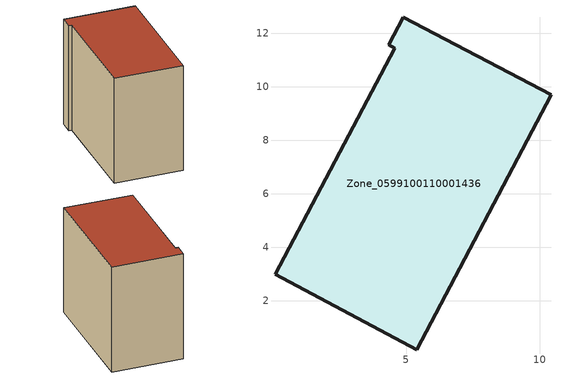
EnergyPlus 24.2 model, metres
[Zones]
Zone_0599100110001436
 floor ground (C_G): 10.41,9.7 5.4,0.15 0.1,2.97 4.58,11.43 4.35,11.55 4.9,12.6 z0
 wall outside (C_F): 4.9,12.6 4.35,11.55 4.58,11.43 0.1,2.97 5.4,0.15 10.41,9.7 4.9,12.6 z0:9.66
 roof outside (C_R): 5.4,0.15 10.41,9.7 4.9,12.6 4.35,11.55 4.58,11.43 0.1,2.97 z9.66
[BUILDING]
Pand.0599100110001436: North Axis=0; Terrain=City; Loads Convergence Tolerance Value=0.04; Temperature Convergence Tolerance Value=0.4; Solar Distribution=FullExterior; Maximum Number of Warmup Days=25; Minimum Number of Warmup Days=1
[Site:Location]
Rotterdam.The.Hague.AP_ZH_NLD Design_Conditions: Latitude=51.96; Longitude=4.45; Time Zone=1; Elevation=-4.5
[SITE:GROUNDTEMPERATURE:BUILDINGSURFACE]
18, 18, 18, 18, 18, 18, 18, 18, 18, 18, 18, 18
[MATERIAL] Thermal Absorptance=0.9; Solar Absorptance=0.7; Visible Absorptance=0.7
Name | Roughness | Thickness | Conductivity | Density | Specific Heat
G.TI.2015-2018 | MediumSmooth | 0.15 | 0.0428571 | 540 | 1210
F.TI.2015-2018 | Rough | 0.3 | 0.0666667 | 1920 | 840
R.TI.2015-2018 | MediumRough | 0.2 | 0.0333333 | 1500 | 1000
[CONSTRUCTION]
C_G: G.TI.2015-2018
C_F: F.TI.2015-2018
C_R: R.TI.2015-2018
[ZONE]
Zone_0599100110001436: Type=1; Multiplier=1; Ceiling Height=Autocalculate; Volume=Autocalculate; Floor Area=autocalculate; Part of Total Floor Area=Yes
[ZONEINFILTRATION:DESIGNFLOWRATE]
Infil_Zone_0599100110001436: Zone or ZoneList or Space or SpaceList=Zone_0599100110001436; Schedule=AlwaysOn; Design Flow Rate Calculation Method=Flow/Area; Flow Rate per Floor Area=0.0015; Constant Term Coefficient=1; Temperature Term Coefficient=0; Velocity Term Coefficient=0; Velocity Squared Term Coefficient=0
[HVACTEMPLATE:ZONE:IDEALLOADSAIRSYSTEM]
Zone_0599100110001436: Maximum Heating Supply Air Temperature=50; Minimum Cooling Supply Air Temperature=13; Maximum Heating Supply Air Humidity Ratio=0.0156; Minimum Cooling Supply Air Humidity Ratio=0.0077; Heating Limit=NoLimit; Cooling Limit=NoLimit; Dehumidification Control Type=ConstantSensibleHeatRatio; Cooling Sensible Heat Ratio=0.7; Dehumidification Setpoint=60; Humidification Control Type=None; Humidification Setpoint=30; Outdoor Air Method=None; Outdoor Air Flow Rate per Person=0.00944; Outdoor Air Flow Rate per Zone Floor Area=0; Outdoor Air Flow Rate per Zone=0; Demand Controlled Ventilation Type=None; Outdoor Air Economizer Type=NoEconomizer; Heat Recovery Type=None; Sensible Heat Recovery Effectiveness=0.7; Latent Heat Recovery Effectiveness=0.65
[ZONECONTROL:THERMOSTAT]
ThermostatControl_Zone_0599100110001436: Zone or ZoneList=Zone_0599100110001436; Control Type Schedule=DualSetpointControlType; Control 1=Thermostat_Zone_0599100110001436; Temperature Difference Between Cutout And Setpoint=0
[THERMOSTATSETPOINT:DUALSETPOINT]
Thermostat_Zone_0599100110001436: Heating Setpoint Temperature Schedule=HeatingSetpoint_Zone_0599100110001436; Cooling Setpoint Temperature Schedule=CoolingSetpoint_Zone_0599100110001436
[SCHEDULE:COMPACT]
HeatingSetpoint_Zone_0599100110001436: Through: 12/31, For: AllDays, Until: 24:00, 21
CoolingSetpoint_Zone_0599100110001436: Through: 12/31, For: AllDays, Until: 24:00, 24
DualSetpointControlType: Through: 12/31, For: AllDays, Until: 24:00, 4
AlwaysOn: Through: 12/31, For: AllDays, Until: 24:00, 1
